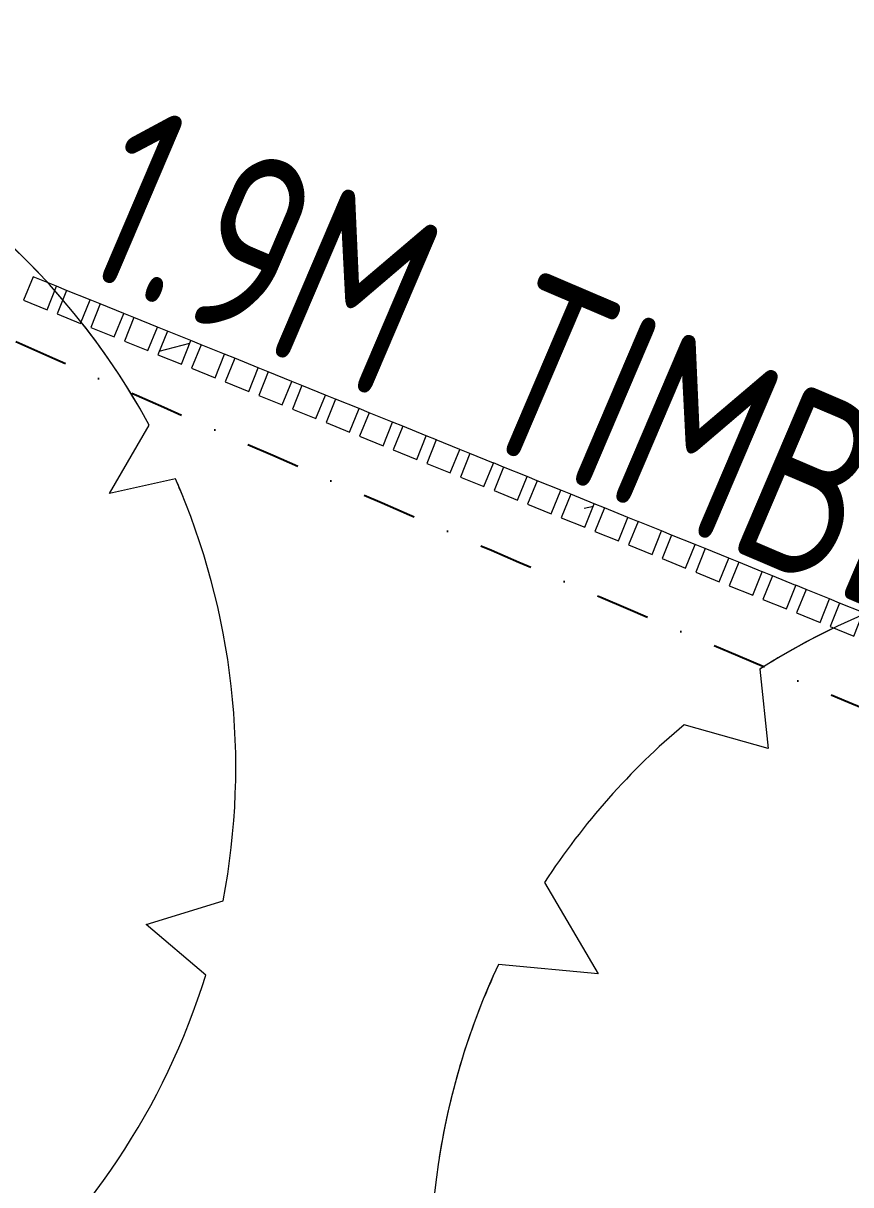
# Model space of a CAD drawing. Header units: millimetres. Extents: x -39027 to 364494, y -35256 to 94895.
# Drawn here: x 165858 to 167000, y 88865 to 90467 of the extents above; entities that cross this region are included whole.
import ezdxf

# ---------------------------------------------------------------- set-up
doc = ezdxf.new("R2010")
doc.units = ezdxf.units.MM
doc.header["$LTSCALE"] = 25
doc.linetypes.add('BG_Dash Dot 3mm', pattern=[7, 3, -2, 0, -2])
for name, color, linetype, lineweight in [('A-DETL-MBND', 4, 'Continuous', 13), ('A-GLAZ-CWMG', 3, 'Continuous', 5), ('C-PROP-LINE', 91, 'BG_Dash Dot 3mm', 25), ('C-TOPO', 251, 'Continuous', 9), ('G-ANNO-TEXT', 231, 'Continuous', 5), ('L-PLNT', 71, 'Continuous', 5)]:
    doc.layers.add(name, color=color, linetype=linetype, lineweight=lineweight)
doc.styles.add('ISOCPEUR', font='isocpeur.ttf', dxfattribs={"width": 0.75, "height": 500})

# ---------------------------------------------------------------- blocks, each defined once
blk = doc.blocks.new('Rectangular Mullion - 35mm Timber Batten_Black_-V20-PROPOSED FIRST FLOOR PLAN')
at = {"layer": 'A-DETL-MBND', "lineweight": 5}
for p, q in [((-17.5, -17.5), (-17.5, 17.5)), ((-17.5, 17.5), (17.5, 17.5)), ((17.5, 17.5), (17.5, -17.5)), ((17.5, -17.5), (-17.5, -17.5))]:
    blk.add_line(p, q, dxfattribs=at)
blk = doc.blocks.new('Rectangular Mullion - 35mm Timber Batten_Black_-V21-PROPOSED FIRST FLOOR PLAN')
at = {"layer": 'A-DETL-MBND', "lineweight": 5}
for p, q in [((-17.5, -17.5), (-17.5, 17.5)), ((-17.5, 17.5), (17.5, 17.5)), ((17.5, 17.5), (17.5, -17.5)), ((17.5, -17.5), (-17.5, -17.5))]:
    blk.add_line(p, q, dxfattribs=at)
blk = doc.blocks.new('Rectangular Mullion - 35mm Timber Batten_Black_-V22-PROPOSED FIRST FLOOR PLAN')
at = {"layer": 'A-DETL-MBND', "lineweight": 5}
h = blk.add_hatch(dxfattribs=at)
h.set_pattern_fill('FP_10', color=256, style=0, pattern_type=2)
h.set_pattern_definition([(342.749, (11951.33, 12533.75), (-10691.93428, 3408.4868), [122.343, -12111.918]), (326.675, (12068.17, 12497.46), (3605.762, -2132.3304), [155.42, -5025.186]), (292.985, (12198, 12412.1), (941.92, -380.847), [114.947, -1321.893]), (291.137, (12242.92, 12306.26), (7560.45, -19427.28463), [222.826, -22059.793]), (324.99, (12323.27, 12098.424), (-7628.1631, 5436.25745), [135.552, -13419.58]), (337.985, (12434.3, 12020.7), (1322.766, 561.07), [254, -762]), (347.447, (12669.78, 11925.44), (-5017.8325, 1288.417), [123.6, -6056.485]), (343.696, (11848.5, 12279.43), (-8801.3738, 2679.70067), [102.107, -10108.567]), (337.985, (11946.5, 12250.8), (1322.766, 561.07), [152.4, -863.6]), (309.684, (12087.79, 12193.636), (8181.89994, -9752.98374), [150.01, -14851.05]), (285.86, (12183.58, 12078.19), (-1692.01, 6281.6876), [231.684, -11352.5]), (298.696, (12246.9, 11855.33), (3872.74174, -6926.0012), [144.4, -14295.673]), (331.645, (12316.23, 11728.66), (7261.09284, -3791.1956), [184.006, -9016.265]), (349.874, (12478.16, 11641.27), (-14311.02379, 2609.0373), [197.272, -19529.88]), (344.695, (11730.44, 11987.434), (8889.46097, -2371.17666), [173.91, -17217.207]), (334.618, (11898.185, 11941.53), (14740.94124, -6927.80272), [173.02, -17128.838]), (304.295, (12054.5, 11867.36), (-1037.397, 2021.1605), [183.16, -3480.08]), (290.495, (12157.706, 11716.046), (5346.68902, -14125.91575), [165.393, -16373.89]), (323.054, (12215.615, 11561.12), (9297.29536, -6910.3957), [157.726, -15614.836]), (337.985, (12341.7, 11466.3), (1322.766, 561.07), [121.92, -894.08]), (350.98, (12454.7, 11420.62), (9262.8548, -1393.3012), [135.552, -13419.58]), (337.985, (12308.1, 12575.8), (1322.766, 561.07), [3.353, -1012.647]), (114.833, (12382.814, 12381.204), (8712.97424, -18938.42317), [222.826, -22059.793]), (131.42, (11908.4, 11641.5), (-1242.518, 721.568), [90.874, -2180.97]), (149.855, (11848.27, 11709.65), (-5414.9868, 2978.4874), [143.684, -7040.52]), (181.184, (11724.01, 11781.81), (-5465.7766, -246.4002), [77.377, -7660.25]), (311.42, (12382.8, 12381.2), (1242.518, -721.568), [113.59, -2158.253]), (331.275, (12457.964, 12296.023), (-8039.3595, 4473.66674), [173.91, -17217.207]), (348.11, (12610.473, 12212.44), (17169.906134, -3578.632855), [288.98, -28609.032]), (348.29, (11993.23, 12637.36), (6069.25286, -1165.18107), [113.592, -11245.633]), (322.461, (12104.455, 12614.303), (-9152.30965, 7101.30382), [189.804, -18790.642]), (295.106, (12254.96, 12498.655), (-7578.44816, 16299.18031), [194.107, -19216.546]), (303.29, (12337.32, 12322.886), (6860.71724, -10331.3456), [160.644, -15903.726]), (328.523, (12425.49, 12188.6), (4503.1958, -2561.228), [185.403, -5994.684]), (344.567, (12583.61, 12091.793), (-16753.66257, 4665.381766), [265.913, -26325.352]), (346.115, (11898.01, 12401.88), (-5963.3982, 1622.144), [143.684, -7040.52]), (326.675, (12037.5, 12367.4), (3605.762, -2132.3304), [155.42, -5025.186]), (295.475, (12167.36, 12282.01), (-6440.05853, 13662.1457), [165.393, -16373.89]), (292.985, (12238.5, 12132.7), (941.92, -380.847), [186.79, -1250.05]), (320.631, (12311.44, 11960.74), (-10644.67426, 8812.39278), [170.313, -16860.95]), (341.351, (12443.104, 11852.71), (-15413.3556, 5264.8142), [173.02, -17128.838]), (355.088, (12607.04, 11797.384), (10574.52922, -833.81564), [138.19, -13680.903]), (346.731, (11802.8, 12166.4), (7009.7353, -1573.6634), [133.633, -13229.76]), (323.054, (11932.87, 12135.73), (9297.29536, -6910.3957), [157.726, -15614.836]), (305.98, (12058.92, 12040.92), (-3392.78665, 4856.5112), [191.7, -9393.227]), (288.086, (12171.546, 11885.795), (-5332.36425, 16459.65141), [252.37, -24984.547]), (322.04, (12249.89, 11645.9), (-3215.1584, 2685.3507), [147.93, -7248.66]), (343.994, (12366.526, 11554.9), (9829.36488, -2764.31528), [194.107, -19216.546]), (1.184, (12553.11, 11501.38), (5465.7766, 246.4002), [77.377, -7660.25]), (347.447, (11688.55, 11883.82), (-5017.8325, 1288.417), [123.6, -6056.485]), (327.977, (11809.196, 11856.96), (9661.83155, -5973.35872), [175.39, -17363.49]), (300.58, (11957.897, 11763.96), (8518.31275, -14321.84346), [217.433, -21525.916]), (308.93, (12449.36, 12518.68), (5223.5357, -6309.6216), [104.603, -10355.757]), (327.201, (12515.09, 12437.31), (-13876.72194, 8999.13405), [217.196, -21502.404]), (345.11, (12697.66, 12319.66), (-6909.51565, 1967.5874), [245.738, -7945.516])])
h.paths.add_polyline_path([(17.5, 17.5), (17.5, -17.5), (-17.5, -17.5), (-17.5, 17.5)], flags=0)
for p, q in [((-17.5, -17.5), (-17.5, 17.5)), ((-17.5, 17.5), (17.5, 17.5)), ((17.5, 17.5), (17.5, -17.5)), ((17.5, -17.5), (-17.5, -17.5))]:
    blk.add_line(p, q, dxfattribs=at)
blk = doc.blocks.new('Rectangular Mullion - 35mm Timber Batten_Black_-V23-PROPOSED FIRST FLOOR PLAN')
at = {"layer": 'A-DETL-MBND', "lineweight": 5}
h = blk.add_hatch(dxfattribs=at)
h.set_pattern_fill('FP_11', color=256, style=0, pattern_type=2)
h.set_pattern_definition([(342.749, (11901.33, 12533.75), (-10691.93428, 3408.4868), [122.343, -12111.918]), (326.675, (12018.17, 12497.46), (3605.762, -2132.3304), [155.42, -5025.186]), (292.985, (12148, 12412.1), (941.92, -380.847), [114.947, -1321.893]), (291.137, (12192.92, 12306.26), (7560.45, -19427.28463), [222.826, -22059.793]), (324.99, (12273.27, 12098.424), (-7628.1631, 5436.25745), [135.552, -13419.58]), (337.985, (12384.3, 12020.7), (1322.766, 561.07), [254, -762]), (347.447, (12619.78, 11925.44), (-5017.8325, 1288.417), [123.6, -6056.485]), (343.696, (11798.5, 12279.43), (-8801.3738, 2679.70067), [102.107, -10108.567]), (337.985, (11896.5, 12250.8), (1322.766, 561.07), [152.4, -863.6]), (309.684, (12037.79, 12193.636), (8181.89994, -9752.98374), [150.01, -14851.05]), (285.86, (12133.58, 12078.19), (-1692.01, 6281.6876), [231.684, -11352.5]), (298.696, (12196.9, 11855.33), (3872.74174, -6926.0012), [144.4, -14295.673]), (331.645, (12266.23, 11728.66), (7261.09284, -3791.1956), [184.006, -9016.265]), (349.874, (12428.16, 11641.27), (-14311.02379, 2609.0373), [197.272, -19529.88]), (344.695, (11680.44, 11987.434), (8889.46097, -2371.17666), [173.91, -17217.207]), (334.618, (11848.185, 11941.53), (14740.94124, -6927.80272), [173.02, -17128.838]), (304.295, (12004.5, 11867.36), (-1037.397, 2021.1605), [183.16, -3480.08]), (290.495, (12107.706, 11716.046), (5346.68902, -14125.91575), [165.393, -16373.89]), (323.054, (12165.615, 11561.12), (9297.29536, -6910.3957), [157.726, -15614.836]), (337.985, (12291.7, 11466.3), (1322.766, 561.07), [121.92, -894.08]), (350.98, (12404.7, 11420.62), (9262.8548, -1393.3012), [135.552, -13419.58]), (337.985, (12258.1, 12575.8), (1322.766, 561.07), [3.353, -1012.647]), (114.833, (12332.814, 12381.204), (8712.97424, -18938.42317), [222.826, -22059.793]), (131.42, (11858.4, 11641.5), (-1242.518, 721.568), [90.874, -2180.97]), (149.855, (11798.27, 11709.65), (-5414.9868, 2978.4874), [143.684, -7040.52]), (181.184, (11674.01, 11781.81), (-5465.7766, -246.4002), [77.377, -7660.25]), (311.42, (12332.8, 12381.2), (1242.518, -721.568), [113.59, -2158.253]), (331.275, (12407.964, 12296.023), (-8039.3595, 4473.66674), [173.91, -17217.207]), (348.11, (12560.473, 12212.44), (17169.906134, -3578.632855), [288.98, -28609.032]), (348.29, (11943.23, 12637.36), (6069.25286, -1165.18107), [113.592, -11245.633]), (322.461, (12054.455, 12614.303), (-9152.30965, 7101.30382), [189.804, -18790.642]), (295.106, (12204.96, 12498.655), (-7578.44816, 16299.18031), [194.107, -19216.546]), (303.29, (12287.32, 12322.886), (6860.71724, -10331.3456), [160.644, -15903.726]), (328.523, (12375.49, 12188.6), (4503.1958, -2561.228), [185.403, -5994.684]), (344.567, (12533.61, 12091.793), (-16753.66257, 4665.381766), [265.913, -26325.352]), (346.115, (11848.01, 12401.88), (-5963.3982, 1622.144), [143.684, -7040.52]), (326.675, (11987.5, 12367.4), (3605.762, -2132.3304), [155.42, -5025.186]), (295.475, (12117.36, 12282.01), (-6440.05853, 13662.1457), [165.393, -16373.89]), (292.985, (12188.5, 12132.7), (941.92, -380.847), [186.79, -1250.05]), (320.631, (12261.44, 11960.74), (-10644.67426, 8812.39278), [170.313, -16860.95]), (341.351, (12393.104, 11852.71), (-15413.3556, 5264.8142), [173.02, -17128.838]), (355.088, (12557.04, 11797.384), (10574.52922, -833.81564), [138.19, -13680.903]), (346.731, (11752.8, 12166.4), (7009.7353, -1573.6634), [133.633, -13229.76]), (323.054, (11882.87, 12135.73), (9297.29536, -6910.3957), [157.726, -15614.836]), (305.98, (12008.92, 12040.92), (-3392.78665, 4856.5112), [191.7, -9393.227]), (288.086, (12121.546, 11885.795), (-5332.36425, 16459.65141), [252.37, -24984.547]), (322.04, (12199.89, 11645.9), (-3215.1584, 2685.3507), [147.93, -7248.66]), (343.994, (12316.526, 11554.9), (9829.36488, -2764.31528), [194.107, -19216.546]), (1.184, (12503.11, 11501.38), (5465.7766, 246.4002), [77.377, -7660.25]), (347.447, (11638.55, 11883.82), (-5017.8325, 1288.417), [123.6, -6056.485]), (327.977, (11759.196, 11856.96), (9661.83155, -5973.35872), [175.39, -17363.49]), (300.58, (11907.897, 11763.96), (8518.31275, -14321.84346), [217.433, -21525.916]), (308.93, (12399.36, 12518.68), (5223.5357, -6309.6216), [104.603, -10355.757]), (327.201, (12465.09, 12437.31), (-13876.72194, 8999.13405), [217.196, -21502.404]), (345.11, (12647.66, 12319.66), (-6909.51565, 1967.5874), [245.738, -7945.516])])
h.paths.add_polyline_path([(17.5, 17.5), (17.5, -17.5), (-17.5, -17.5), (-17.5, 17.5)], flags=0)
for p, q in [((-17.5, -17.5), (-17.5, 17.5)), ((-17.5, 17.5), (17.5, 17.5)), ((17.5, 17.5), (17.5, -17.5)), ((17.5, -17.5), (-17.5, -17.5))]:
    blk.add_line(p, q, dxfattribs=at)
blk = doc.blocks.new('Rectangular Mullion - 35mm Timber Batten_Black_-V24-PROPOSED FIRST FLOOR PLAN')
at = {"layer": 'A-DETL-MBND', "lineweight": 5}
h = blk.add_hatch(dxfattribs=at)
h.set_pattern_fill('FP_12', color=256, style=0, pattern_type=2)
h.set_pattern_definition([(342.749, (11851.33, 12533.75), (-10691.93428, 3408.4868), [122.343, -12111.918]), (326.675, (11968.17, 12497.46), (3605.762, -2132.3304), [155.42, -5025.186]), (292.985, (12098, 12412.1), (941.92, -380.847), [114.947, -1321.893]), (291.137, (12142.92, 12306.26), (7560.45, -19427.28463), [222.826, -22059.793]), (324.99, (12223.27, 12098.424), (-7628.1631, 5436.25745), [135.552, -13419.58]), (337.985, (12334.3, 12020.7), (1322.766, 561.07), [254, -762]), (347.447, (12569.78, 11925.44), (-5017.8325, 1288.417), [123.6, -6056.485]), (343.696, (11748.5, 12279.43), (-8801.3738, 2679.70067), [102.107, -10108.567]), (337.985, (11846.5, 12250.8), (1322.766, 561.07), [152.4, -863.6]), (309.684, (11987.79, 12193.636), (8181.89994, -9752.98374), [150.01, -14851.05]), (285.86, (12083.58, 12078.19), (-1692.01, 6281.6876), [231.684, -11352.5]), (298.696, (12146.9, 11855.33), (3872.74174, -6926.0012), [144.4, -14295.673]), (331.645, (12216.23, 11728.66), (7261.09284, -3791.1956), [184.006, -9016.265]), (349.874, (12378.16, 11641.27), (-14311.02379, 2609.0373), [197.272, -19529.88]), (344.695, (11630.44, 11987.434), (8889.46097, -2371.17666), [173.91, -17217.207]), (334.618, (11798.185, 11941.53), (14740.94124, -6927.80272), [173.02, -17128.838]), (304.295, (11954.5, 11867.36), (-1037.397, 2021.1605), [183.16, -3480.08]), (290.495, (12057.706, 11716.046), (5346.68902, -14125.91575), [165.393, -16373.89]), (323.054, (12115.615, 11561.12), (9297.29536, -6910.3957), [157.726, -15614.836]), (337.985, (12241.7, 11466.3), (1322.766, 561.07), [121.92, -894.08]), (350.98, (12354.7, 11420.62), (9262.8548, -1393.3012), [135.552, -13419.58]), (337.985, (12208.1, 12575.8), (1322.766, 561.07), [3.353, -1012.647]), (114.833, (12282.814, 12381.204), (8712.97424, -18938.42317), [222.826, -22059.793]), (131.42, (11808.4, 11641.5), (-1242.518, 721.568), [90.874, -2180.97]), (149.855, (11748.27, 11709.65), (-5414.9868, 2978.4874), [143.684, -7040.52]), (181.184, (11624.01, 11781.81), (-5465.7766, -246.4002), [77.377, -7660.25]), (311.42, (12282.8, 12381.2), (1242.518, -721.568), [113.59, -2158.253]), (331.275, (12357.964, 12296.023), (-8039.3595, 4473.66674), [173.91, -17217.207]), (348.11, (12510.473, 12212.44), (17169.906134, -3578.632855), [288.98, -28609.032]), (348.29, (11893.23, 12637.36), (6069.25286, -1165.18107), [113.592, -11245.633]), (322.461, (12004.455, 12614.303), (-9152.30965, 7101.30382), [189.804, -18790.642]), (295.106, (12154.96, 12498.655), (-7578.44816, 16299.18031), [194.107, -19216.546]), (303.29, (12237.32, 12322.886), (6860.71724, -10331.3456), [160.644, -15903.726]), (328.523, (12325.49, 12188.6), (4503.1958, -2561.228), [185.403, -5994.684]), (344.567, (12483.61, 12091.793), (-16753.66257, 4665.381766), [265.913, -26325.352]), (346.115, (11798.01, 12401.88), (-5963.3982, 1622.144), [143.684, -7040.52]), (326.675, (11937.5, 12367.4), (3605.762, -2132.3304), [155.42, -5025.186]), (295.475, (12067.36, 12282.01), (-6440.05853, 13662.1457), [165.393, -16373.89]), (292.985, (12138.5, 12132.7), (941.92, -380.847), [186.79, -1250.05]), (320.631, (12211.44, 11960.74), (-10644.67426, 8812.39278), [170.313, -16860.95]), (341.351, (12343.104, 11852.71), (-15413.3556, 5264.8142), [173.02, -17128.838]), (355.088, (12507.04, 11797.384), (10574.52922, -833.81564), [138.19, -13680.903]), (346.731, (11702.8, 12166.4), (7009.7353, -1573.6634), [133.633, -13229.76]), (323.054, (11832.87, 12135.73), (9297.29536, -6910.3957), [157.726, -15614.836]), (305.98, (11958.92, 12040.92), (-3392.78665, 4856.5112), [191.7, -9393.227]), (288.086, (12071.546, 11885.795), (-5332.36425, 16459.65141), [252.37, -24984.547]), (322.04, (12149.89, 11645.9), (-3215.1584, 2685.3507), [147.93, -7248.66]), (343.994, (12266.526, 11554.9), (9829.36488, -2764.31528), [194.107, -19216.546]), (1.184, (12453.11, 11501.38), (5465.7766, 246.4002), [77.377, -7660.25]), (347.447, (11588.55, 11883.82), (-5017.8325, 1288.417), [123.6, -6056.485]), (327.977, (11709.196, 11856.96), (9661.83155, -5973.35872), [175.39, -17363.49]), (300.58, (11857.897, 11763.96), (8518.31275, -14321.84346), [217.433, -21525.916]), (308.93, (12349.36, 12518.68), (5223.5357, -6309.6216), [104.603, -10355.757]), (327.201, (12415.09, 12437.31), (-13876.72194, 8999.13405), [217.196, -21502.404]), (345.11, (12597.66, 12319.66), (-6909.51565, 1967.5874), [245.738, -7945.516])])
h.paths.add_polyline_path([(17.5, 17.5), (17.5, -17.5), (-17.5, -17.5), (-17.5, 17.5)], flags=0)
for p, q in [((-17.5, -17.5), (-17.5, 17.5)), ((-17.5, 17.5), (17.5, 17.5)), ((17.5, 17.5), (17.5, -17.5)), ((17.5, -17.5), (-17.5, -17.5))]:
    blk.add_line(p, q, dxfattribs=at)
blk = doc.blocks.new('Rectangular Mullion - 35mm Timber Batten_Black_-V25-PROPOSED FIRST FLOOR PLAN')
at = {"layer": 'A-DETL-MBND', "lineweight": 5}
for p, q in [((-17.5, -17.5), (-17.5, 17.5)), ((-17.5, 17.5), (17.5, 17.5)), ((17.5, 17.5), (17.5, -17.5)), ((17.5, -17.5), (-17.5, -17.5))]:
    blk.add_line(p, q, dxfattribs=at)
blk = doc.blocks.new('Rectangular Mullion - 35mm Timber Batten_Black_-V26-PROPOSED FIRST FLOOR PLAN')
at = {"layer": 'A-DETL-MBND', "lineweight": 5}
for p, q in [((-17.5, -17.5), (-17.5, 17.5)), ((-17.5, 17.5), (17.5, 17.5)), ((17.5, 17.5), (17.5, -17.5)), ((17.5, -17.5), (-17.5, -17.5))]:
    blk.add_line(p, q, dxfattribs=at)
blk = doc.blocks.new('Rectangular Mullion - 35mm Timber Batten_Black_-V27-PROPOSED FIRST FLOOR PLAN')
at = {"layer": 'A-DETL-MBND', "lineweight": 5}
for p, q in [((-17.5, -17.5), (-17.5, 17.5)), ((-17.5, 17.5), (17.5, 17.5)), ((17.5, 17.5), (17.5, -17.5)), ((17.5, -17.5), (-17.5, -17.5))]:
    blk.add_line(p, q, dxfattribs=at)
blk = doc.blocks.new('Rectangular Mullion - 35mm Timber Batten_Black_-V28-PROPOSED FIRST FLOOR PLAN')
at = {"layer": 'A-DETL-MBND', "lineweight": 5}
for p, q in [((-17.5, -17.5), (-17.5, 17.5)), ((-17.5, 17.5), (17.5, 17.5)), ((17.5, 17.5), (17.5, -17.5)), ((17.5, -17.5), (-17.5, -17.5))]:
    blk.add_line(p, q, dxfattribs=at)
blk = doc.blocks.new('Rectangular Mullion - 35mm Timber Batten_Black_-V29-PROPOSED FIRST FLOOR PLAN')
at = {"layer": 'A-DETL-MBND', "lineweight": 5}
for p, q in [((-17.5, -17.5), (-17.5, 17.5)), ((-17.5, 17.5), (17.5, 17.5)), ((17.5, 17.5), (17.5, -17.5)), ((17.5, -17.5), (-17.5, -17.5))]:
    blk.add_line(p, q, dxfattribs=at)
blk = doc.blocks.new('Rectangular Mullion - 35mm Timber Batten_Black_-V30-PROPOSED FIRST FLOOR PLAN')
at = {"layer": 'A-DETL-MBND', "lineweight": 5}
for p, q in [((-17.5, -17.5), (-17.5, 17.5)), ((-17.5, 17.5), (17.5, 17.5)), ((17.5, 17.5), (17.5, -17.5)), ((17.5, -17.5), (-17.5, -17.5))]:
    blk.add_line(p, q, dxfattribs=at)
blk = doc.blocks.new('Rectangular Mullion - 35mm Timber Batten_Black_-V31-PROPOSED FIRST FLOOR PLAN')
at = {"layer": 'A-DETL-MBND', "lineweight": 5}
for p, q in [((-17.5, -17.5), (-17.5, 17.5)), ((-17.5, 17.5), (17.5, 17.5)), ((17.5, 17.5), (17.5, -17.5)), ((17.5, -17.5), (-17.5, -17.5))]:
    blk.add_line(p, q, dxfattribs=at)
blk = doc.blocks.new('Rectangular Mullion - 35mm Timber Batten_Black_-V32-PROPOSED FIRST FLOOR PLAN')
at = {"layer": 'A-DETL-MBND', "lineweight": 5}
for p, q in [((-17.5, -17.5), (-17.5, 17.5)), ((-17.5, 17.5), (17.5, 17.5)), ((17.5, 17.5), (17.5, -17.5)), ((17.5, -17.5), (-17.5, -17.5))]:
    blk.add_line(p, q, dxfattribs=at)
blk = doc.blocks.new('Rectangular Mullion - 35mm Timber Batten_Black_-V33-PROPOSED FIRST FLOOR PLAN')
at = {"layer": 'A-DETL-MBND', "lineweight": 5}
for p, q in [((-17.5, -17.5), (-17.5, 17.5)), ((-17.5, 17.5), (17.5, 17.5)), ((17.5, 17.5), (17.5, -17.5)), ((17.5, -17.5), (-17.5, -17.5))]:
    blk.add_line(p, q, dxfattribs=at)
blk = doc.blocks.new('Rectangular Mullion - 35mm Timber Batten_Black_-V34-PROPOSED FIRST FLOOR PLAN')
at = {"layer": 'A-DETL-MBND', "lineweight": 5}
for p, q in [((-17.5, -17.5), (-17.5, 17.5)), ((-17.5, 17.5), (17.5, 17.5)), ((17.5, 17.5), (17.5, -17.5)), ((17.5, -17.5), (-17.5, -17.5))]:
    blk.add_line(p, q, dxfattribs=at)
blk = doc.blocks.new('Rectangular Mullion - 35mm Timber Batten_Black_-V35-PROPOSED FIRST FLOOR PLAN')
at = {"layer": 'A-DETL-MBND', "lineweight": 5}
for p, q in [((-17.5, -17.5), (-17.5, 17.5)), ((-17.5, 17.5), (17.5, 17.5)), ((17.5, 17.5), (17.5, -17.5)), ((17.5, -17.5), (-17.5, -17.5))]:
    blk.add_line(p, q, dxfattribs=at)
blk = doc.blocks.new('Rectangular Mullion - 35mm Timber Batten_Black_-V36-PROPOSED FIRST FLOOR PLAN')
at = {"layer": 'A-DETL-MBND', "lineweight": 5}
h = blk.add_hatch(dxfattribs=at)
h.set_pattern_fill('FP_15', color=256, style=0, pattern_type=2)
h.set_pattern_definition([(342.749, (11251.33, 12533.75), (-10691.93428, 3408.4868), [122.343, -12111.918]), (326.675, (11368.17, 12497.46), (3605.762, -2132.3304), [155.42, -5025.186]), (292.985, (11498, 12412.1), (941.92, -380.847), [114.947, -1321.893]), (291.137, (11542.92, 12306.26), (7560.45, -19427.28463), [222.826, -22059.793]), (324.99, (11623.27, 12098.424), (-7628.1631, 5436.25745), [135.552, -13419.58]), (337.985, (11734.3, 12020.7), (1322.766, 561.07), [254, -762]), (347.447, (11969.78, 11925.44), (-5017.8325, 1288.417), [123.6, -6056.485]), (343.696, (11148.5, 12279.43), (-8801.3738, 2679.70067), [102.107, -10108.567]), (337.985, (11246.5, 12250.8), (1322.766, 561.07), [152.4, -863.6]), (309.684, (11387.79, 12193.636), (8181.89994, -9752.98374), [150.01, -14851.05]), (285.86, (11483.58, 12078.19), (-1692.01, 6281.6876), [231.684, -11352.5]), (298.696, (11546.9, 11855.33), (3872.74174, -6926.0012), [144.4, -14295.673]), (331.645, (11616.23, 11728.66), (7261.09284, -3791.1956), [184.006, -9016.265]), (349.874, (11778.16, 11641.27), (-14311.02379, 2609.0373), [197.272, -19529.88]), (344.695, (11030.44, 11987.434), (8889.46097, -2371.17666), [173.91, -17217.207]), (334.618, (11198.185, 11941.53), (14740.94124, -6927.80272), [173.02, -17128.838]), (304.295, (11354.5, 11867.36), (-1037.397, 2021.1605), [183.16, -3480.08]), (290.495, (11457.706, 11716.046), (5346.68902, -14125.91575), [165.393, -16373.89]), (323.054, (11515.615, 11561.12), (9297.29536, -6910.3957), [157.726, -15614.836]), (337.985, (11641.7, 11466.3), (1322.766, 561.07), [121.92, -894.08]), (350.98, (11754.7, 11420.62), (9262.8548, -1393.3012), [135.552, -13419.58]), (337.985, (11608.1, 12575.8), (1322.766, 561.07), [3.353, -1012.647]), (114.833, (11682.814, 12381.204), (8712.97424, -18938.42317), [222.826, -22059.793]), (131.42, (11208.4, 11641.5), (-1242.518, 721.568), [90.874, -2180.97]), (149.855, (11148.27, 11709.65), (-5414.9868, 2978.4874), [143.684, -7040.52]), (181.184, (11024.01, 11781.81), (-5465.7766, -246.4002), [77.377, -7660.25]), (311.42, (11682.8, 12381.2), (1242.518, -721.568), [113.59, -2158.253]), (331.275, (11757.964, 12296.023), (-8039.3595, 4473.66674), [173.91, -17217.207]), (348.11, (11910.473, 12212.44), (17169.906134, -3578.632855), [288.98, -28609.032]), (348.29, (11293.23, 12637.36), (6069.25286, -1165.18107), [113.592, -11245.633]), (322.461, (11404.455, 12614.303), (-9152.30965, 7101.30382), [189.804, -18790.642]), (295.106, (11554.96, 12498.655), (-7578.44816, 16299.18031), [194.107, -19216.546]), (303.29, (11637.32, 12322.886), (6860.71724, -10331.3456), [160.644, -15903.726]), (328.523, (11725.49, 12188.6), (4503.1958, -2561.228), [185.403, -5994.684]), (344.567, (11883.61, 12091.793), (-16753.66257, 4665.38177), [265.913, -26325.352]), (346.115, (11198.01, 12401.88), (-5963.3982, 1622.144), [143.684, -7040.52]), (326.675, (11337.5, 12367.4), (3605.762, -2132.3304), [155.42, -5025.186]), (295.475, (11467.36, 12282.01), (-6440.05853, 13662.1457), [165.393, -16373.89]), (292.985, (11538.5, 12132.7), (941.92, -380.847), [186.79, -1250.05]), (320.631, (11611.44, 11960.74), (-10644.67426, 8812.39278), [170.313, -16860.95]), (341.351, (11743.104, 11852.71), (-15413.3556, 5264.8142), [173.02, -17128.838]), (355.088, (11907.04, 11797.384), (10574.52922, -833.81564), [138.19, -13680.903]), (346.731, (11102.8, 12166.4), (7009.7353, -1573.6634), [133.633, -13229.76]), (323.054, (11232.87, 12135.73), (9297.29536, -6910.3957), [157.726, -15614.836]), (305.98, (11358.92, 12040.92), (-3392.78665, 4856.5112), [191.7, -9393.227]), (288.086, (11471.546, 11885.795), (-5332.36425, 16459.65141), [252.37, -24984.547]), (322.04, (11549.89, 11645.9), (-3215.1584, 2685.3507), [147.93, -7248.66]), (343.994, (11666.526, 11554.9), (9829.36488, -2764.31528), [194.107, -19216.546]), (1.184, (11853.11, 11501.38), (5465.7766, 246.4002), [77.377, -7660.25]), (347.447, (10988.55, 11883.82), (-5017.8325, 1288.417), [123.6, -6056.485]), (327.977, (11109.196, 11856.96), (9661.83155, -5973.35872), [175.39, -17363.49]), (300.58, (11257.897, 11763.96), (8518.31275, -14321.84346), [217.433, -21525.916]), (308.93, (11749.36, 12518.68), (5223.5357, -6309.6216), [104.603, -10355.757]), (327.201, (11815.09, 12437.31), (-13876.72194, 8999.13405), [217.196, -21502.404]), (345.11, (11997.66, 12319.66), (-6909.5157, 1967.5874), [245.74, -7945.516])])
h.paths.add_polyline_path([(17.5, 17.5), (17.5, -17.5), (-17.5, -17.5), (-17.5, 17.5), (-1.2, 17.5)], flags=0)
for p, q in [((-17.5, -17.5), (-17.5, 17.5)), ((-17.5, 17.5), (17.5, 17.5)), ((17.5, 17.5), (17.5, -17.5)), ((17.5, -17.5), (-17.5, -17.5))]:
    blk.add_line(p, q, dxfattribs=at)
blk = doc.blocks.new('Rectangular Mullion - 35mm Timber Batten_Black_-V37-PROPOSED FIRST FLOOR PLAN')
at = {"layer": 'A-DETL-MBND', "lineweight": 5}
for p, q in [((-17.5, -17.5), (-17.5, 17.5)), ((-17.5, 17.5), (17.5, 17.5)), ((17.5, 17.5), (17.5, -17.5)), ((17.5, -17.5), (-17.5, -17.5))]:
    blk.add_line(p, q, dxfattribs=at)
blk = doc.blocks.new('Rectangular Mullion - 35mm Timber Batten_Black_-V38-PROPOSED FIRST FLOOR PLAN')
at = {"layer": 'A-DETL-MBND', "lineweight": 5}
for p, q in [((-17.5, -17.5), (-17.5, 17.5)), ((-17.5, 17.5), (17.5, 17.5)), ((17.5, 17.5), (17.5, -17.5)), ((17.5, -17.5), (-17.5, -17.5))]:
    blk.add_line(p, q, dxfattribs=at)
blk = doc.blocks.new('Rectangular Mullion - 35mm Timber Batten_Black_-V39-PROPOSED FIRST FLOOR PLAN')
at = {"layer": 'A-DETL-MBND', "lineweight": 5}
for p, q in [((-17.5, -17.5), (-17.5, 17.5)), ((-17.5, 17.5), (17.5, 17.5)), ((17.5, 17.5), (17.5, -17.5)), ((17.5, -17.5), (-17.5, -17.5))]:
    blk.add_line(p, q, dxfattribs=at)
blk = doc.blocks.new('Rectangular Mullion - 35mm Timber Batten_Black_-V40-PROPOSED FIRST FLOOR PLAN')
at = {"layer": 'A-DETL-MBND', "lineweight": 5}
h = blk.add_hatch(dxfattribs=at)
h.set_pattern_fill('FP_17', color=256, style=0, pattern_type=2)
h.set_pattern_definition([(342.749, (11051.33, 12533.75), (-10691.93428, 3408.4868), [122.343, -12111.918]), (326.675, (11168.17, 12497.46), (3605.762, -2132.3304), [155.42, -5025.186]), (292.985, (11298, 12412.1), (941.92, -380.847), [114.947, -1321.893]), (291.137, (11342.92, 12306.26), (7560.45, -19427.28463), [222.826, -22059.793]), (324.99, (11423.27, 12098.424), (-7628.1631, 5436.25745), [135.552, -13419.58]), (337.985, (11534.3, 12020.7), (1322.766, 561.07), [254, -762]), (347.447, (11769.78, 11925.44), (-5017.8325, 1288.417), [123.6, -6056.485]), (343.696, (10948.5, 12279.43), (-8801.3738, 2679.70067), [102.107, -10108.567]), (337.985, (11046.5, 12250.8), (1322.766, 561.07), [152.4, -863.6]), (309.684, (11187.79, 12193.636), (8181.89994, -9752.98374), [150.01, -14851.05]), (285.86, (11283.58, 12078.19), (-1692.01, 6281.6876), [231.684, -11352.5]), (298.696, (11346.9, 11855.33), (3872.74174, -6926.0012), [144.4, -14295.673]), (331.645, (11416.23, 11728.66), (7261.09284, -3791.1956), [184.006, -9016.265]), (349.874, (11578.16, 11641.27), (-14311.02379, 2609.0373), [197.272, -19529.88]), (344.695, (10830.44, 11987.434), (8889.46097, -2371.17666), [173.91, -17217.207]), (334.618, (10998.185, 11941.53), (14740.94124, -6927.80272), [173.02, -17128.838]), (304.295, (11154.5, 11867.36), (-1037.397, 2021.1605), [183.16, -3480.08]), (290.495, (11257.706, 11716.046), (5346.68902, -14125.91575), [165.393, -16373.89]), (323.054, (11315.615, 11561.12), (9297.29536, -6910.3957), [157.726, -15614.836]), (337.985, (11441.7, 11466.3), (1322.766, 561.07), [121.92, -894.08]), (350.98, (11554.7, 11420.62), (9262.8548, -1393.3012), [135.552, -13419.58]), (337.985, (11408.1, 12575.8), (1322.766, 561.07), [3.353, -1012.647]), (114.833, (11482.814, 12381.204), (8712.97424, -18938.42317), [222.826, -22059.793]), (131.42, (11008.4, 11641.5), (-1242.518, 721.568), [90.874, -2180.97]), (149.855, (10948.27, 11709.65), (-5414.9868, 2978.4874), [143.684, -7040.52]), (181.184, (10824.01, 11781.81), (-5465.7766, -246.4002), [77.377, -7660.25]), (311.42, (11482.8, 12381.2), (1242.518, -721.568), [113.59, -2158.253]), (331.275, (11557.964, 12296.023), (-8039.3595, 4473.66674), [173.91, -17217.207]), (348.11, (11710.473, 12212.44), (17169.906134, -3578.632855), [288.98, -28609.032]), (348.29, (11093.23, 12637.36), (6069.25286, -1165.18107), [113.592, -11245.633]), (322.461, (11204.455, 12614.303), (-9152.30965, 7101.30382), [189.804, -18790.642]), (295.106, (11354.96, 12498.655), (-7578.44816, 16299.18031), [194.107, -19216.546]), (303.29, (11437.32, 12322.886), (6860.71724, -10331.3456), [160.644, -15903.726]), (328.523, (11525.49, 12188.6), (4503.1958, -2561.228), [185.403, -5994.684]), (344.567, (11683.61, 12091.793), (-16753.66257, 4665.38177), [265.913, -26325.352]), (346.115, (10998.01, 12401.88), (-5963.3982, 1622.144), [143.684, -7040.52]), (326.675, (11137.5, 12367.4), (3605.762, -2132.3304), [155.42, -5025.186]), (295.475, (11267.36, 12282.01), (-6440.05853, 13662.1457), [165.393, -16373.89]), (292.985, (11338.5, 12132.7), (941.92, -380.847), [186.79, -1250.05]), (320.631, (11411.44, 11960.74), (-10644.67426, 8812.39278), [170.313, -16860.95]), (341.351, (11543.104, 11852.71), (-15413.3556, 5264.8142), [173.02, -17128.838]), (355.088, (11707.04, 11797.384), (10574.52922, -833.81564), [138.19, -13680.903]), (346.731, (10902.8, 12166.4), (7009.7353, -1573.6634), [133.633, -13229.76]), (323.054, (11032.87, 12135.73), (9297.29536, -6910.3957), [157.726, -15614.836]), (305.98, (11158.92, 12040.92), (-3392.78665, 4856.5112), [191.7, -9393.227]), (288.086, (11271.546, 11885.795), (-5332.36425, 16459.65141), [252.37, -24984.547]), (322.04, (11349.89, 11645.9), (-3215.1584, 2685.3507), [147.93, -7248.66]), (343.994, (11466.526, 11554.9), (9829.36488, -2764.31528), [194.107, -19216.546]), (1.184, (11653.11, 11501.38), (5465.7766, 246.4002), [77.377, -7660.25]), (347.447, (10788.55, 11883.82), (-5017.8325, 1288.417), [123.6, -6056.485]), (327.977, (10909.196, 11856.96), (9661.83155, -5973.35872), [175.39, -17363.49]), (300.58, (11057.897, 11763.96), (8518.31275, -14321.84346), [217.433, -21525.916]), (308.93, (11549.36, 12518.68), (5223.5357, -6309.6216), [104.603, -10355.757]), (327.201, (11615.09, 12437.31), (-13876.72194, 8999.13405), [217.196, -21502.404]), (345.11, (11797.66, 12319.66), (-6909.5157, 1967.5874), [245.74, -7945.516])])
h.paths.add_polyline_path([(17.5, 17.5), (17.5, -17.5), (-17.5, -17.5), (-17.5, 17.5)], flags=0)
for p, q in [((-17.5, -17.5), (-17.5, 17.5)), ((-17.5, 17.5), (17.5, 17.5)), ((17.5, 17.5), (17.5, -17.5)), ((17.5, -17.5), (-17.5, -17.5))]:
    blk.add_line(p, q, dxfattribs=at)
blk = doc.blocks.new('Rectangular Mullion - 35mm Timber Batten_Black_-V41-PROPOSED FIRST FLOOR PLAN')
at = {"layer": 'A-DETL-MBND', "lineweight": 5}
for p, q in [((-17.5, -17.5), (-17.5, 17.5)), ((-17.5, 17.5), (17.5, 17.5)), ((17.5, 17.5), (17.5, -17.5)), ((17.5, -17.5), (-17.5, -17.5))]:
    blk.add_line(p, q, dxfattribs=at)
blk = doc.blocks.new('Rectangular Mullion - 35mm Timber Batten_Black_-V42-PROPOSED FIRST FLOOR PLAN')
at = {"layer": 'A-DETL-MBND', "lineweight": 5}
for p, q in [((-17.5, -17.5), (-17.5, 17.5)), ((-17.5, 17.5), (17.5, 17.5)), ((17.5, 17.5), (17.5, -17.5)), ((17.5, -17.5), (-17.5, -17.5))]:
    blk.add_line(p, q, dxfattribs=at)
blk = doc.blocks.new('Rectangular Mullion - 35mm Timber Batten_Black_-V43-PROPOSED FIRST FLOOR PLAN')
at = {"layer": 'A-DETL-MBND', "lineweight": 5}
for p, q in [((-17.5, -17.5), (-17.5, 17.5)), ((-17.5, 17.5), (17.5, 17.5)), ((17.5, 17.5), (17.5, -17.5)), ((17.5, -17.5), (-17.5, -17.5))]:
    blk.add_line(p, q, dxfattribs=at)
blk = doc.blocks.new('Rectangular Mullion - 35mm Timber Batten_Black_-V44-PROPOSED FIRST FLOOR PLAN')
at = {"layer": 'A-DETL-MBND', "lineweight": 5}
for p, q in [((-17.5, -17.5), (-17.5, 17.5)), ((-17.5, 17.5), (17.5, 17.5)), ((17.5, 17.5), (17.5, -17.5)), ((17.5, -17.5), (-17.5, -17.5))]:
    blk.add_line(p, q, dxfattribs=at)
blk = doc.blocks.new('PLANTING_Coloured tree scaleable - 2_5 Meters-V220-PROPOSED FIRST FLOOR PLAN')
at = {"layer": 'A-DETL-MBND', "lineweight": 5}
for p, q in [((601.6, 666.6), (614.9, 774.5)), ((601.6, 666.6), (614.9, 774.5)), ((677.1, 720.7), (601.6, 666.6)), ((677.1, 720.7), (601.6, 666.6)), ((880.9, 139.8), (966.1, 211.2)), ((984, 107.8), (880.9, 139.8))]:
    blk.add_line(p, q, dxfattribs=at)
for centre, start, end in [((-0.1, 0), 51.5512, 100.4622), ((-0.1, 0), 65.6087, 100.4622), ((-0.1, 0), 63.7267, 64.715), ((-0.1, 0), 51.5512, 61.4206), ((-0.1, 0), 12.3276, 46.7819), ((-0.1, 0), 45.2198, 46.7819), ((0.2, 6.8), 300.9465, 5.8599)]:
    blk.add_arc(centre, 989, start, end, dxfattribs=at)
blk = doc.blocks.new('PLANTING_Coloured tree scaleable - 2_5 Meters-V224-PROPOSED FIRST FLOOR PLAN')
at = {"layer": 'A-DETL-MBND', "lineweight": 5}
for p, q in [((-816.4, 558.4), (-762.9, 462.3)), ((-816.4, 558.4), (-762.9, 462.3)), ((-762.9, 462.3), (-882.4, 446.9)), ((-762.9, 462.3), (-882.4, 446.9)), ((-974.1, 171.4), (-856.7, 84.5)), ((-974.1, 171.4), (-856.7, 84.5)), ((-856.7, 84.5), (-988.2, 42.5)), ((-856.7, 84.5), (-988.2, 42.5))]:
    blk.add_line(p, q, dxfattribs=at)
for centre, start, end in [((-0.1, 0), 108.0083, 145.6274), ((-0.1, 0), 138.8351, 145.6274), ((-0.1, 0), 153.1369, 170.0213), ((-0.1, 0), 153.1369, 170.0213), ((0.2, 6.8), 177.9304, 244.2846), ((0.2, 6.8), 177.9304, 194.1231)]:
    blk.add_arc(centre, 989, start, end, dxfattribs=at)
blk = doc.blocks.new('Family - ___-1009153-PROPOSED FIRST FLOOR PLAN')
at = {"layer": 'C-PROP-LINE'}
blk.add_arc((14652.7, 63546.4), 51820, 244.73749, 256.36333, dxfattribs=at)

msp = doc.modelspace()

# ---------------------------------------------------------------- linework, layer by layer
at = {"layer": 'C-TOPO'}
for p, q in [((165918.2, 90098.4), (165904.3, 90104)), ((165964.5, 90079.7), (165950.6, 90085.3)), ((166010.9, 90060.9), (165997, 90066.5)), ((166057.2, 90042.2), (166043.3, 90047.8)), ((166103.6, 90023.4), (166089.7, 90029.1)), ((166150, 90004.7), (166136, 90010.3)), ((166196.3, 89986), (166182.4, 89991.6)), ((166242.7, 89967.2), (166228.8, 89972.8)), ((166289, 89948.5), (166275.1, 89954.1)), ((166335.4, 89929.7), (166321.5, 89935.3)), ((166381.7, 89911), (166367.8, 89916.6)), ((166428.1, 89892.2), (166414.2, 89897.9)), ((166474.4, 89873.5), (166460.5, 89879.1)), ((166520.8, 89854.8), (166506.9, 89860.4)), ((166567.1, 89836), (166553.2, 89841.6)), ((166613.5, 89817.3), (166599.6, 89822.9)), ((166659.9, 89798.5), (166645.9, 89804.2)), ((166706.2, 89779.8), (166692.3, 89785.4)), ((166752.6, 89761), (166738.7, 89766.7)), ((166798.9, 89742.3), (166785, 89747.9)), ((166845.3, 89723.6), (166831.4, 89729.2)), ((166891.6, 89704.8), (166877.7, 89710.4)), ((166938, 89686.1), (166924.1, 89691.7)), ((166984.3, 89667.3), (166970.4, 89673))]:
    msp.add_line(p, q, dxfattribs=at)

# ---------------------------------------------------------------- block references
at = {"layer": 'A-GLAZ-CWMG', "lineweight": 5, "extrusion": (0, 0, -1), "rotation": 202.0150672995229}
for name, p in [('Rectangular Mullion - 35mm Timber Batten_Black_-V20-PROPOSED FIRST FLOOR PLAN', (-165881.5, 90094.4)), ('Rectangular Mullion - 35mm Timber Batten_Black_-V21-PROPOSED FIRST FLOOR PLAN', (-165927.8, 90075.6)), ('Rectangular Mullion - 35mm Timber Batten_Black_-V22-PROPOSED FIRST FLOOR PLAN', (-165974.2, 90056.9)), ('Rectangular Mullion - 35mm Timber Batten_Black_-V23-PROPOSED FIRST FLOOR PLAN', (-166020.6, 90038.1)), ('Rectangular Mullion - 35mm Timber Batten_Black_-V24-PROPOSED FIRST FLOOR PLAN', (-166066.9, 90019.4)), ('Rectangular Mullion - 35mm Timber Batten_Black_-V25-PROPOSED FIRST FLOOR PLAN', (-166113.3, 90000.7)), ('Rectangular Mullion - 35mm Timber Batten_Black_-V26-PROPOSED FIRST FLOOR PLAN', (-166159.6, 89981.9)), ('Rectangular Mullion - 35mm Timber Batten_Black_-V27-PROPOSED FIRST FLOOR PLAN', (-166206, 89963.2)), ('Rectangular Mullion - 35mm Timber Batten_Black_-V28-PROPOSED FIRST FLOOR PLAN', (-166252.3, 89944.4)), ('Rectangular Mullion - 35mm Timber Batten_Black_-V29-PROPOSED FIRST FLOOR PLAN', (-166298.7, 89925.7)), ('Rectangular Mullion - 35mm Timber Batten_Black_-V30-PROPOSED FIRST FLOOR PLAN', (-166345, 89906.9)), ('Rectangular Mullion - 35mm Timber Batten_Black_-V31-PROPOSED FIRST FLOOR PLAN', (-166391.4, 89888.2)), ('Rectangular Mullion - 35mm Timber Batten_Black_-V32-PROPOSED FIRST FLOOR PLAN', (-166437.7, 89869.5)), ('Rectangular Mullion - 35mm Timber Batten_Black_-V33-PROPOSED FIRST FLOOR PLAN', (-166484.1, 89850.7)), ('Rectangular Mullion - 35mm Timber Batten_Black_-V34-PROPOSED FIRST FLOOR PLAN', (-166530.5, 89832)), ('Rectangular Mullion - 35mm Timber Batten_Black_-V35-PROPOSED FIRST FLOOR PLAN', (-166576.8, 89813.2)), ('Rectangular Mullion - 35mm Timber Batten_Black_-V36-PROPOSED FIRST FLOOR PLAN', (-166623.2, 89794.5)), ('Rectangular Mullion - 35mm Timber Batten_Black_-V37-PROPOSED FIRST FLOOR PLAN', (-166669.5, 89775.7)), ('Rectangular Mullion - 35mm Timber Batten_Black_-V38-PROPOSED FIRST FLOOR PLAN', (-166715.9, 89757)), ('Rectangular Mullion - 35mm Timber Batten_Black_-V39-PROPOSED FIRST FLOOR PLAN', (-166762.2, 89738.3)), ('Rectangular Mullion - 35mm Timber Batten_Black_-V40-PROPOSED FIRST FLOOR PLAN', (-166808.6, 89719.5)), ('Rectangular Mullion - 35mm Timber Batten_Black_-V41-PROPOSED FIRST FLOOR PLAN', (-166854.9, 89700.8)), ('Rectangular Mullion - 35mm Timber Batten_Black_-V42-PROPOSED FIRST FLOOR PLAN', (-166901.3, 89682)), ('Rectangular Mullion - 35mm Timber Batten_Black_-V43-PROPOSED FIRST FLOOR PLAN', (-166947.6, 89663.3)), ('Rectangular Mullion - 35mm Timber Batten_Black_-V44-PROPOSED FIRST FLOOR PLAN', (-166994, 89644.5))]:
    msp.add_blockref(name, p, dxfattribs=at)
at = {"layer": 'C-PROP-LINE'}
msp.add_blockref('Family - ___-1009153-PROPOSED FIRST FLOOR PLAN', (172355.8, 73784.3), dxfattribs=at)
at = {"layer": 'L-PLNT', "lineweight": 5, "rotation": 336.8993779194267}
for name, p in [('PLANTING_Coloured tree scaleable - 2_5 Meters-V220-PROPOSED FIRST FLOOR PLAN', (165162.6, 89441.3)), ('PLANTING_Coloured tree scaleable - 2_5 Meters-V224-PROPOSED FIRST FLOOR PLAN', (167406.1, 88742.2))]:
    msp.add_blockref(name, p, dxfattribs=at)

# ---------------------------------------------------------------- texts
at = {"layer": 'G-ANNO-TEXT', "color": 7, "lineweight": 13, "insert": (167052.8, 89919.8), "char_height": 250, "width": 2571, "attachment_point": 2, "rotation": 336.8994, "line_spacing_factor": 1.153846, "style": 'ISOCPEUR'}
msp.add_mtext('1.9M TIMBER FENCE', dxfattribs=at)

doc.saveas('drawing.dxf')
